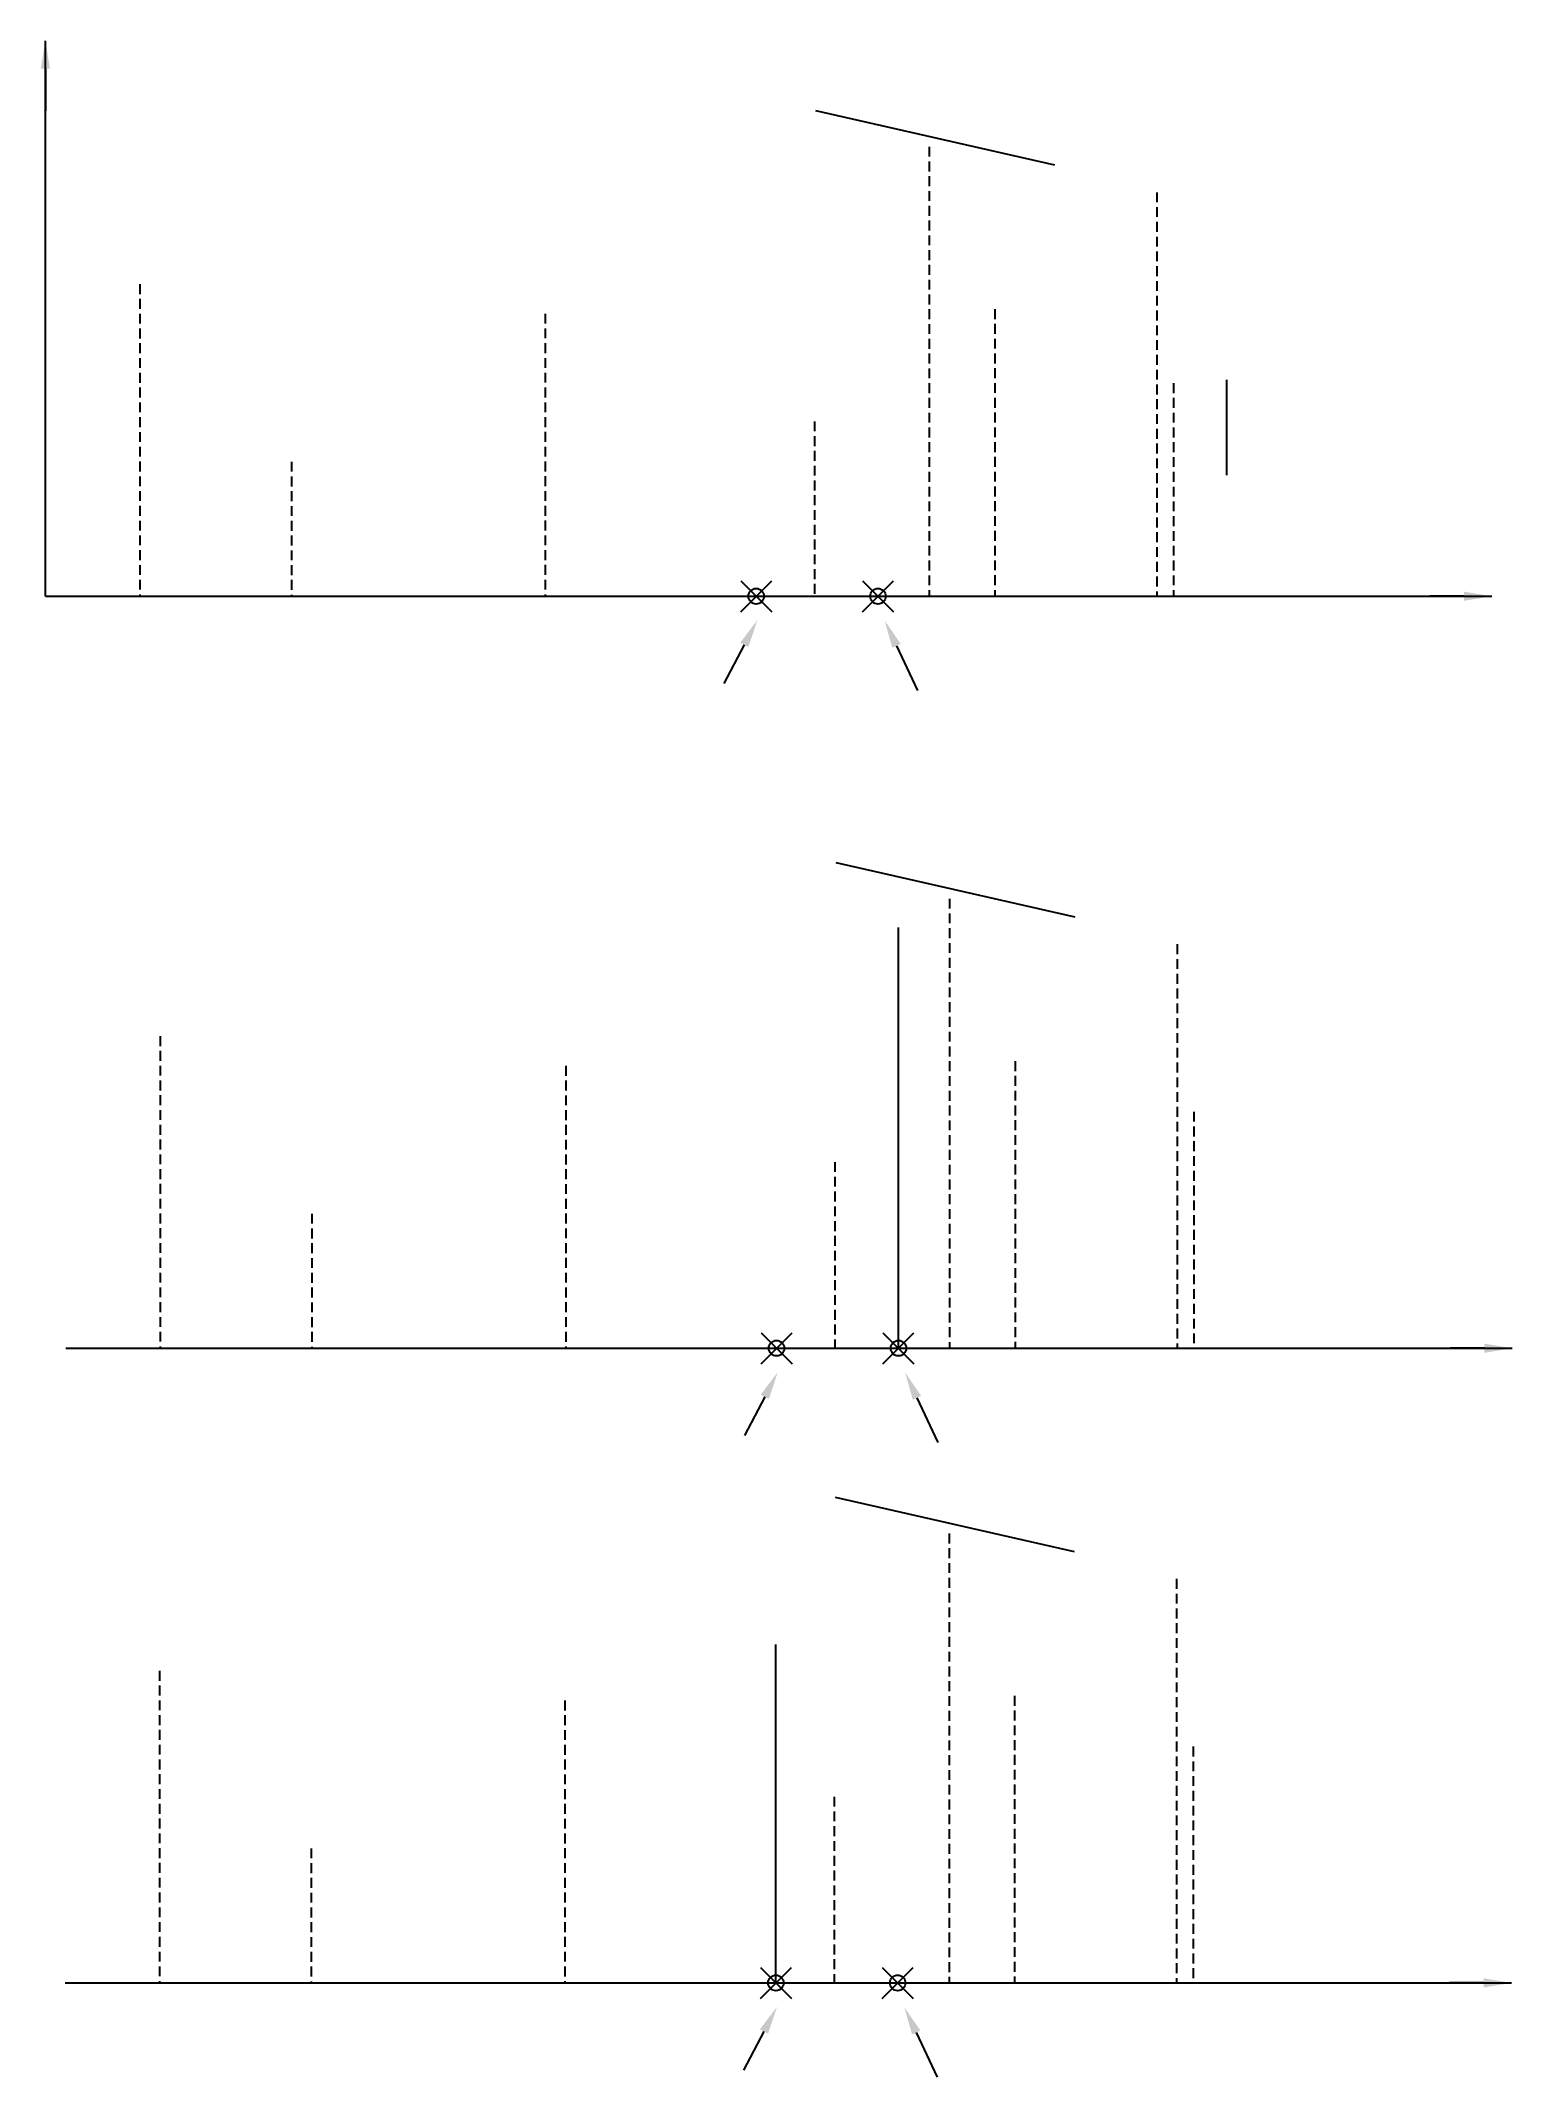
# Model space of a CAD drawing. Header units: millimetres. Extents: x -3434 to 6052, y -9234 to 3890.
import ezdxf
from ezdxf import colors
from ezdxf.entities.mleader import LeaderData, LeaderLine
from ezdxf.math import Vec2, Vec3

# ---------------------------------------------------------------- set-up
doc = ezdxf.new("R2010")
doc.units = ezdxf.units.MM
doc.header["$PDMODE"] = 35
doc.header["$PDSIZE"] = 100
doc.linetypes.add('DASHED2', pattern=[9.525, 6.35, -3.175])
doc.styles.get("Standard").update_dxf_attribs({"font": 'arial.ttf'})

msp = doc.modelspace()

# ---------------------------------------------------------------- linework, layer by layer
for p, q in [((-3404, 310), (-3404, 3890)), ((1560, 3440), (3100, 3090)), ((4210, 1705), (4210, 1090)), ((-3404, 310), (5920, 310)), ((1692, -1406), (3232, -1756)), ((-3273, -4536), (6052, -4536)), ((1687, -5496), (3227, -5846)), ((-3277, -8626), (6047, -8626))]:
    msp.add_line(p, q)
at = {"linetype": 'DASHED2', "ltscale": 10}
for p, q in [((2293, 3207), (2293, 310)), ((3760, 2913), (3760, 310)), ((-2796, 2321), (-2796, 310)), ((-182, 2131), (-182, 310)), ((2717, 2160), (2717, 310)), ((3867, 1683), (3867, 310)), ((1553, 1437), (1553, 310)), ((-1818, 1177), (-1818, 310)), ((2425, -1639), (2425, -4536)), ((3892, -1933), (3892, -4536)), ((-2664, -2525), (-2664, -4536)), ((-50, -2716), (-50, -4536)), ((2848, -2686), (2848, -4536)), ((3998, -3012), (3998, -4536)), ((1685, -3336), (1685, -4536)), ((-1687, -3669), (-1687, -4536)), ((2421, -5730), (2421, -8626)), ((3887, -6023), (3887, -8626)), ((-2668, -6615), (-2668, -8626)), ((-55, -6806), (-55, -8626)), ((2844, -6776), (2844, -8626)), ((3994, -7103), (3994, -8626)), ((1681, -7426), (1681, -8626)), ((-1691, -7759), (-1691, -8626))]:
    msp.add_line(p, q, dxfattribs=at)
at = {"color": 3}
msp.add_line((2095, -4536), (2095, -1825), dxfattribs=at)
at = {"color": 6}
msp.add_line((1305, -8626), (1305, -6445), dxfattribs=at)
for p in [(1178, 310), (1178, 310), (1963, 310), (1309, -4536), (1309, -4536), (2095, -4536), (1305, -8626), (1305, -8626), (2090, -8626)]:
    msp.add_point(p)

# ---------------------------------------------------------------- leaders
ml = msp.add_multileader_mtext('Standard')
ml.set_content('')
ml.set_leader_properties()
ml.build(insert=Vec2(0, 0))
ml.multileader.update_dxf_attribs({"has_dogleg": 0, "arrow_head_size": 180, "scale": 90})
ctx = ml.context
ctx.base_point, ctx.scale, ctx.char_height, ctx.arrow_head_size, ctx.landing_gap_size, ctx.plane_origin = Vec3(-3404, 3670), 90, 360, 180, 180, Vec3(-3404, 3890)
notes = []
notes.append((ctx, [(0, (1, 1, 0), (-3404, 3670), (-1, 0), 0, [(0, [(-3404, 3890)], 0, [])])]))
ctx.mtext, ml.multileader.dxf.content_type = None, 0
ml = msp.add_multileader_mtext('Standard')
ml.set_content('')
ml.set_leader_properties()
ml.build(insert=Vec2(0, 0))
ml.multileader.update_dxf_attribs({"has_dogleg": 0, "arrow_head_size": 180, "scale": 90})
ctx = ml.context
ctx.base_point, ctx.scale, ctx.char_height, ctx.arrow_head_size, ctx.landing_gap_size, ctx.plane_origin = Vec3(-3404, 3439), 90, 360, 180, 180, Vec3(-3404, 3890)
notes.append((ctx, [(0, (1, 1, 0), (-3404, 3439), (-1, 0), 0, [(0, [(-3404, 3890)], 0, [])])]))
ctx.mtext, ml.multileader.dxf.content_type = None, 0
ml = msp.add_multileader_mtext('Standard')
ml.set_content('')
ml.set_leader_properties()
ml.build(insert=Vec2(0, 0))
ml.multileader.update_dxf_attribs({"has_dogleg": 0, "arrow_head_size": 180, "scale": 90})
ctx = ml.context
ctx.base_point, ctx.scale, ctx.char_height, ctx.arrow_head_size, ctx.landing_gap_size, ctx.plane_origin = Vec3(5520, 310), 90, 360, 180, 180, Vec3(5920, 310)
notes.append((ctx, [(0, (1, 1, 0), (5520, 310), (-1, 0), 0, [(0, [(5920, 310)], 0, [])])]))
ctx.mtext, ml.multileader.dxf.content_type = None, 0
ml = msp.add_multileader_mtext('Standard')
ml.set_content('')
ml.set_leader_properties()
ml.build(insert=Vec2(0, 0))
ml.multileader.update_dxf_attribs({"has_dogleg": 0, "arrow_head_size": 180, "scale": 90})
ctx = ml.context
ctx.base_point, ctx.scale, ctx.char_height, ctx.arrow_head_size, ctx.landing_gap_size, ctx.plane_origin = Vec3(970, -252), 90, 360, 180, 180, Vec3(1167, 45)
notes.append((ctx, [(0, (1, 1, 0), (1690, -252), (-1, 0), 720, [(0, [(1185, 156)], 0, [])])]))
ctx.mtext, ml.multileader.dxf.content_type = None, 0
ml = msp.add_multileader_mtext('Standard')
ml.set_content('')
ml.set_leader_properties()
ml.build(insert=Vec2(0, 0))
ml.multileader.update_dxf_attribs({"has_dogleg": 0, "arrow_head_size": 180, "scale": 90})
ctx = ml.context
ctx.base_point, ctx.scale, ctx.char_height, ctx.arrow_head_size, ctx.landing_gap_size, ctx.plane_origin = Vec3(2217, -298), 90, 360, 180, 180, Vec3(2006, 154)
notes.append((ctx, [(0, (1, 1, 0), (1497, -298), (1, 0), 720, [(0, [(2006, 154)], 0, [])])]))
ctx.mtext, ml.multileader.dxf.content_type = None, 0
ml = msp.add_multileader_mtext('Standard')
ml.set_content('')
ml.set_leader_properties()
ml.build(insert=Vec2(0, 0))
ml.multileader.update_dxf_attribs({"has_dogleg": 0, "arrow_head_size": 180, "scale": 90})
ctx = ml.context
ctx.base_point, ctx.scale, ctx.char_height, ctx.arrow_head_size, ctx.landing_gap_size, ctx.plane_origin = Vec3(5652, -4536), 90, 360, 180, 180, Vec3(6052, -4536)
notes.append((ctx, [(0, (1, 1, 0), (5652, -4536), (-1, 0), 0, [(0, [(6052, -4536)], 0, [])])]))
ctx.mtext, ml.multileader.dxf.content_type = None, 0
ml = msp.add_multileader_mtext('Standard')
ml.set_content('')
ml.set_leader_properties()
ml.build(insert=Vec2(0, 0))
ml.multileader.update_dxf_attribs({"has_dogleg": 0, "arrow_head_size": 180, "scale": 90})
ctx = ml.context
ctx.base_point, ctx.scale, ctx.char_height, ctx.arrow_head_size, ctx.landing_gap_size, ctx.plane_origin = Vec3(1102, -5098), 90, 360, 180, 180, Vec3(1299, -4801)
notes.append((ctx, [(0, (1, 1, 0), (1822, -5098), (-1, 0), 720, [(0, [(1317, -4690)], 0, [])])]))
ctx.mtext, ml.multileader.dxf.content_type = None, 0
ml = msp.add_multileader_mtext('Standard')
ml.set_content('')
ml.set_leader_properties()
ml.build(insert=Vec2(0, 0))
ml.multileader.update_dxf_attribs({"has_dogleg": 0, "arrow_head_size": 180, "scale": 90})
ctx = ml.context
ctx.base_point, ctx.scale, ctx.char_height, ctx.arrow_head_size, ctx.landing_gap_size, ctx.plane_origin = Vec3(2349, -5144), 90, 360, 180, 180, Vec3(2138, -4692)
notes.append((ctx, [(0, (1, 1, 0), (1629, -5144), (1, 0), 720, [(0, [(2138, -4692)], 0, [])])]))
ctx.mtext, ml.multileader.dxf.content_type = None, 0
ml = msp.add_multileader_mtext('Standard')
ml.set_content('')
ml.set_leader_properties()
ml.build(insert=Vec2(0, 0))
ml.multileader.update_dxf_attribs({"has_dogleg": 0, "arrow_head_size": 180, "scale": 90})
ctx = ml.context
ctx.base_point, ctx.scale, ctx.char_height, ctx.arrow_head_size, ctx.landing_gap_size, ctx.plane_origin = Vec3(5647, -8626), 90, 360, 180, 180, Vec3(6047, -8626)
notes.append((ctx, [(0, (1, 1, 0), (5647, -8626), (-1, 0), 0, [(0, [(6047, -8626)], 0, [])])]))
ctx.mtext, ml.multileader.dxf.content_type = None, 0
ml = msp.add_multileader_mtext('Standard')
ml.set_content('')
ml.set_leader_properties()
ml.build(insert=Vec2(0, 0))
ml.multileader.update_dxf_attribs({"has_dogleg": 0, "arrow_head_size": 180, "scale": 90})
ctx = ml.context
ctx.base_point, ctx.scale, ctx.char_height, ctx.arrow_head_size, ctx.landing_gap_size, ctx.plane_origin = Vec3(1097, -9189), 90, 360, 180, 180, Vec3(1294, -8891)
notes.append((ctx, [(0, (1, 1, 0), (1817, -9189), (-1, 0), 720, [(0, [(1312, -8780)], 0, [])])]))
ctx.mtext, ml.multileader.dxf.content_type = None, 0
ml = msp.add_multileader_mtext('Standard')
ml.set_content('')
ml.set_leader_properties()
ml.build(insert=Vec2(0, 0))
ml.multileader.update_dxf_attribs({"has_dogleg": 0, "arrow_head_size": 180, "scale": 90})
ctx = ml.context
ctx.base_point, ctx.scale, ctx.char_height, ctx.arrow_head_size, ctx.landing_gap_size, ctx.plane_origin = Vec3(2345, -9234), 90, 360, 180, 180, Vec3(2133, -8783)
notes.append((ctx, [(0, (1, 1, 0), (1625, -9234), (1, 0), 720, [(0, [(2133, -8783)], 0, [])])]))
ctx.mtext, ml.multileader.dxf.content_type = None, 0
for ctx, leaders in notes:
    for number, flags, end, landing, length, lines in leaders:
        leader = LeaderData()
        leader.index, (leader.has_last_leader_line, leader.has_dogleg_vector, leader.attachment_direction) = number, flags
        leader.last_leader_point, leader.dogleg_vector, leader.dogleg_length = Vec3(end), Vec3(landing), length
        for number, points, colour, breaks in lines:
            line = LeaderLine()
            line.index, line.vertices, line.color, line.breaks = number, Vec3.list(points), colors.encode_raw_color(colour), breaks
            leader.lines.append(line)
        ctx.leaders.append(leader)

doc.saveas('drawing.dxf')
